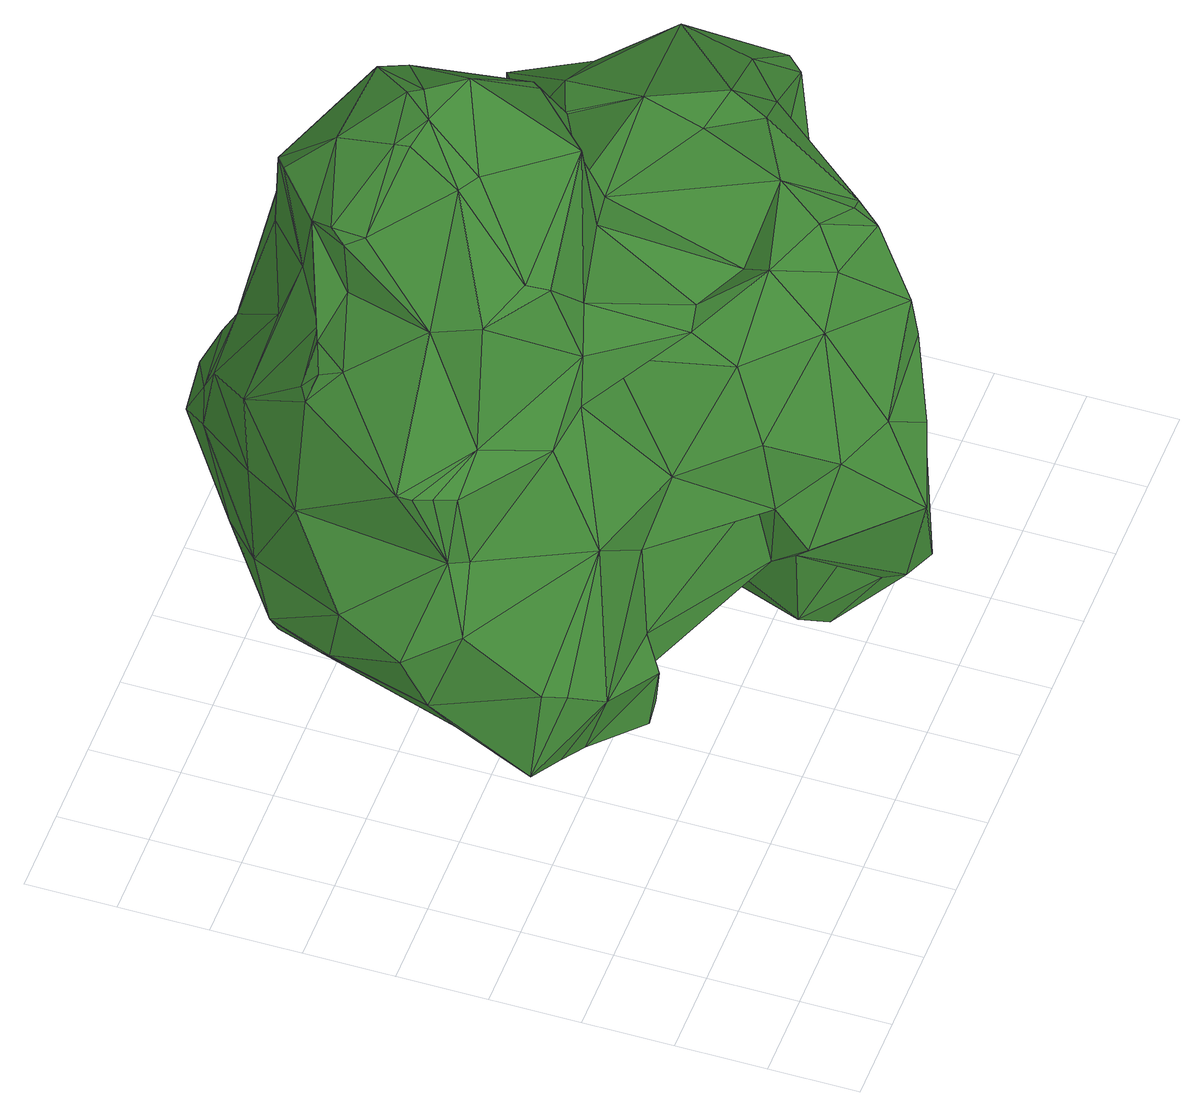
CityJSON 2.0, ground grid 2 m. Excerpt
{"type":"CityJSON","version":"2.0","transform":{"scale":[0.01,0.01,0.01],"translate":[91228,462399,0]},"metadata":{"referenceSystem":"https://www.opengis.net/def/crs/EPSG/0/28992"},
"CityObjects":{
"tree1":{"type":"SolitaryVegetationObject","attributes":{"gtid":30,"crown_width_m":14.24,"crown_median_z":8.71,"trunk_H_m":7.86,"trunk_DBH_m":0.787,"trunk_radius_m":0.393,"trunk_base_height_m":0.85,"original_gtid":"30"},"geometry":[{"type":"Solid","lod":"3","boundaries":[[[[0,1,2]],[[3,4,5]],[[6,7,8]],[[9,5,4]],[[10,11,12]],[[2,13,0]],[[14,15,16]],[[17,18,19]],[[20,21,22]],[[2,23,24]],[[25,26,27]],[[27,28,25]],[[29,30,31]],[[32,33,34]],[[35,36,10]],[[10,36,37]],[[0,38,1]],[[39,40,41]],[[42,43,44]],[[45,46,47]],[[48,49,50]],[[51,45,47]],[[52,18,53]],[[54,14,16]],[[55,16,15]],[[54,16,55]],[[23,56,57]],[[29,58,59]],[[58,60,32]],[[61,44,62]],[[61,62,63]],[[64,65,47]],[[3,66,27]],[[67,68,15]],[[69,42,17]],[[70,71,72]],[[55,73,74]],[[32,59,58]],[[75,76,33]],[[77,33,32]],[[78,79,80]],[[75,33,77]],[[9,4,26]],[[81,82,83]],[[84,85,86]],[[87,88,57]],[[71,19,89]],[[90,91,92]],[[93,91,90]],[[93,90,92]],[[94,95,96]],[[97,98,94]],[[99,100,101]],[[81,31,82]],[[17,42,5]],[[102,103,104]],[[102,104,1]],[[3,27,4]],[[94,105,95]],[[14,54,40]],[[8,106,6]],[[1,104,2]],[[29,59,30]],[[107,30,59]],[[34,33,76]],[[108,109,110]],[[77,64,75]],[[111,112,113]],[[14,114,15]],[[55,15,68]],[[14,40,115]],[[98,63,116]],[[117,114,14]],[[15,118,119]],[[78,119,118]],[[120,121,122]],[[88,123,124]],[[125,126,116]],[[127,128,129]],[[89,72,71]],[[17,19,69]],[[71,69,19]],[[23,2,56]],[[10,12,35]],[[130,131,132]],[[57,132,131]],[[57,56,132]],[[70,133,69]],[[104,56,2]],[[79,78,118]],[[51,134,108]],[[63,62,125]],[[112,135,117]],[[103,56,104]],[[132,56,103]],[[5,42,3]],[[28,136,25]],[[55,123,137]],[[59,138,107]],[[127,87,139]],[[121,140,32]],[[77,32,140]],[[141,126,125]],[[65,140,121]],[[142,143,144]],[[47,134,51]],[[105,94,116]],[[86,145,146]],[[147,134,148]],[[147,108,134]],[[78,149,119]],[[121,32,60]],[[121,60,150]],[[131,139,87]],[[47,65,134]],[[57,131,87]],[[97,94,96]],[[97,96,151]],[[152,48,153]],[[25,154,26]],[[42,69,43]],[[6,155,7]],[[87,156,157]],[[8,158,159]],[[160,123,88]],[[137,123,160]],[[26,144,9]],[[26,4,27]],[[40,161,41]],[[44,66,42]],[[162,109,52]],[[134,65,148]],[[142,163,143]],[[9,164,5]],[[5,164,18]],[[142,26,154]],[[165,166,45]],[[65,64,140]],[[69,133,43]],[[129,43,133]],[[136,166,167]],[[9,144,53]],[[96,76,168]],[[84,169,85]],[[169,170,85]],[[65,121,120]],[[65,120,148]],[[171,128,158]],[[127,158,128]],[[67,172,173]],[[119,172,67]],[[51,165,45]],[[174,7,155]],[[119,149,172]],[[34,59,32]],[[3,42,66]],[[67,173,175]],[[94,98,116]],[[52,89,18]],[[176,177,178]],[[179,180,49]],[[131,130,139]],[[163,162,52]],[[7,171,8]],[[8,171,158]],[[181,92,91]],[[57,124,23]],[[180,179,182]],[[180,182,174]],[[174,171,7]],[[45,166,151]],[[112,117,183]],[[51,108,165]],[[184,185,142]],[[142,144,26]],[[186,165,110]],[[165,108,110]],[[109,162,110]],[[22,6,106]],[[21,187,22]],[[120,122,39]],[[188,189,190]],[[147,148,41]],[[147,41,161]],[[29,113,150]],[[191,101,192]],[[191,177,101]],[[190,193,188]],[[161,194,147]],[[153,195,196]],[[197,198,199]],[[200,198,197]],[[52,53,143]],[[201,192,199]],[[108,194,109]],[[147,194,108]],[[101,197,99]],[[199,198,200]],[[99,197,199]],[[154,25,167]],[[190,202,193]],[[70,157,156]],[[6,22,155]],[[101,177,176]],[[92,170,169]],[[92,181,170]],[[148,39,41]],[[120,39,148]],[[92,169,203]],[[100,192,101]],[[150,204,121]],[[142,154,167]],[[69,71,70]],[[68,67,175]],[[110,205,186]],[[110,162,205]],[[171,174,206]],[[207,31,30]],[[207,30,196]],[[168,75,46]],[[168,46,151]],[[137,208,55]],[[23,209,24]],[[173,24,209]],[[29,210,211]],[[182,179,125]],[[12,212,21]],[[35,12,21]],[[5,18,17]],[[19,18,89]],[[99,199,100]],[[152,107,138]],[[139,130,213]],[[18,164,53]],[[53,164,9]],[[35,37,36]],[[47,46,64]],[[22,202,20]],[[117,14,115]],[[117,115,183]],[[55,74,54]],[[188,214,132]],[[193,214,188]],[[173,209,175]],[[176,83,82]],[[55,68,123]],[[45,151,46]],[[78,135,149]],[[80,135,78]],[[111,113,29]],[[180,50,49]],[[200,215,216]],[[11,216,215]],[[88,124,57]],[[72,89,217]],[[144,143,53]],[[98,218,63]],[[64,46,75]],[[151,96,168]],[[86,146,84]],[[61,218,44]],[[63,218,61]],[[22,106,219]],[[10,220,201]],[[101,196,195]],[[101,195,197]],[[215,195,153]],[[80,117,135]],[[77,140,64]],[[163,52,143]],[[159,158,127]],[[76,75,168]],[[167,25,136]],[[178,85,170]],[[12,11,48]],[[67,15,119]],[[81,210,31]],[[11,215,153]],[[35,20,37]],[[174,212,180]],[[146,221,203]],[[196,107,153]],[[12,50,212]],[[180,212,50]],[[100,199,192]],[[137,72,208]],[[184,186,185]],[[205,185,186]],[[97,151,136]],[[222,145,86]],[[222,86,191]],[[141,105,126]],[[114,117,79]],[[80,79,117]],[[176,178,83]],[[170,83,178]],[[191,178,177]],[[86,178,191]],[[98,223,66]],[[98,28,223]],[[116,63,125]],[[185,205,162]],[[153,107,152]],[[76,224,34]],[[121,204,122]],[[183,122,204]],[[138,224,96]],[[138,59,224]],[[203,93,92]],[[208,73,55]],[[225,73,208]],[[152,226,48]],[[43,227,44]],[[228,229,202]],[[83,230,81]],[[112,183,113]],[[183,204,113]],[[150,113,204]],[[161,74,194]],[[103,189,132]],[[189,188,132]],[[125,62,182]],[[225,194,73]],[[74,73,194]],[[231,194,225]],[[29,31,210]],[[109,194,232]],[[70,156,133]],[[160,88,157]],[[181,172,233]],[[181,233,83]],[[84,203,169]],[[232,194,231]],[[132,214,130]],[[159,130,214]],[[222,191,234]],[[15,114,118]],[[181,91,173]],[[230,83,233]],[[135,233,172]],[[222,228,190]],[[211,210,235]],[[236,235,210]],[[167,165,184]],[[167,184,142]],[[82,31,207]],[[184,165,186]],[[38,237,238]],[[192,201,191]],[[167,166,165]],[[84,146,203]],[[136,151,166]],[[206,227,129]],[[43,129,227]],[[79,118,114]],[[95,138,96]],[[95,105,138]],[[111,230,112]],[[40,54,74]],[[40,74,161]],[[215,200,195]],[[200,197,195]],[[160,157,137]],[[182,206,174]],[[20,35,21]],[[86,85,178]],[[133,156,239]],[[87,239,156]],[[155,22,187]],[[21,212,187]],[[155,187,174]],[[212,174,187]],[[153,48,11]],[[170,181,83]],[[172,181,173]],[[228,234,229]],[[234,228,222]],[[230,210,81]],[[68,175,209]],[[123,68,209]],[[135,112,233]],[[72,137,157]],[[37,220,10]],[[173,91,24]],[[10,216,11]],[[201,216,10]],[[199,216,201]],[[199,200,216]],[[70,72,157]],[[29,60,58]],[[150,60,29]],[[234,220,37]],[[106,214,193]],[[1,238,102]],[[201,220,234]],[[201,234,191]],[[27,223,28]],[[37,202,234]],[[234,202,229]],[[20,202,37]],[[149,135,172]],[[237,190,238]],[[123,209,124]],[[124,209,23]],[[48,50,12]],[[183,115,122]],[[39,115,40]],[[39,122,115]],[[171,206,128]],[[206,129,128]],[[116,126,105]],[[87,157,88]],[[106,202,219]],[[106,193,202]],[[237,222,190]],[[190,228,202]],[[142,185,163]],[[185,162,163]],[[105,141,138]],[[49,141,179]],[[141,125,179]],[[240,62,44]],[[182,62,206]],[[240,206,62]],[[141,49,226]],[[141,226,138]],[[138,226,152]],[[66,44,218]],[[66,218,98]],[[102,189,103]],[[82,207,176]],[[241,176,207]],[[242,101,176]],[[241,207,196]],[[236,210,230]],[[145,38,146]],[[111,236,230]],[[236,211,235]],[[111,211,236]],[[230,233,112]],[[29,211,111]],[[225,217,231]],[[1,38,238]],[[109,217,52]],[[109,232,217]],[[232,231,217]],[[34,224,59]],[[96,224,76]],[[129,133,239]],[[129,239,127]],[[127,239,87]],[[49,48,226]],[[52,217,89]],[[72,217,208]],[[208,217,225]],[[13,93,203]],[[159,127,213]],[[159,213,130]],[[127,139,213]],[[97,136,243]],[[28,243,136]],[[97,243,98]],[[28,98,243]],[[240,227,206]],[[44,227,240]],[[219,202,22]],[[24,91,2]],[[93,13,91]],[[2,91,13]],[[222,237,145]],[[242,176,241]],[[242,241,101]],[[196,101,241]],[[145,237,38]],[[107,196,30]],[[27,66,223]],[[238,189,102]],[[238,190,189]],[[159,214,8]],[[106,8,214]],[[38,221,146]],[[0,221,38]],[[13,203,221]],[[13,221,0]],[[244,245,246]],[[244,246,247]],[[247,246,248]],[[247,248,249]],[[246,245,250]],[[246,250,248]],[[248,250,251]],[[248,251,249]],[[250,245,252]],[[250,252,251]],[[251,252,253]],[[251,253,249]],[[252,245,254]],[[252,254,253]],[[253,254,255]],[[253,255,249]],[[254,245,256]],[[254,256,255]],[[255,256,257]],[[255,257,249]],[[256,245,258]],[[256,258,257]],[[257,258,259]],[[257,259,249]],[[258,245,260]],[[258,260,259]],[[259,260,261]],[[259,261,249]],[[260,245,262]],[[260,262,261]],[[261,262,263]],[[261,263,249]],[[262,245,264]],[[262,264,263]],[[263,264,265]],[[263,265,249]],[[264,245,266]],[[264,266,265]],[[265,266,267]],[[265,267,249]],[[266,245,268]],[[266,268,267]],[[267,268,269]],[[267,269,249]],[[268,245,270]],[[268,270,269]],[[269,270,271]],[[269,271,249]],[[270,245,272]],[[270,272,271]],[[271,272,273]],[[271,273,249]],[[272,245,274]],[[272,274,273]],[[273,274,275]],[[273,275,249]],[[274,245,276]],[[274,276,275]],[[275,276,277]],[[275,277,249]],[[276,245,278]],[[276,278,277]],[[277,278,279]],[[277,279,249]],[[278,245,280]],[[278,280,279]],[[279,280,281]],[[279,281,249]],[[280,245,282]],[[280,282,281]],[[281,282,283]],[[281,283,249]],[[282,245,284]],[[282,284,283]],[[283,284,285]],[[283,285,249]],[[284,245,286]],[[284,286,285]],[[285,286,287]],[[285,287,249]],[[286,245,288]],[[286,288,287]],[[287,288,289]],[[287,289,249]],[[288,245,290]],[[288,290,289]],[[289,290,291]],[[289,291,249]],[[290,245,292]],[[290,292,291]],[[291,292,293]],[[291,293,249]],[[292,245,244]],[[292,244,293]],[[293,244,247]],[[293,247,249]]]]}]}
},
"vertices":[
[962,45,437],[1010,76,757],[839,15,705],[620,1022,1812],[611,1054,1803],[561,991,1794],[1478,504,1189],[1384,576,1297],[1276,486,1309],[511,1048,1750],[1642,756,618],[1548,1021,696],[1597,847,876],[886,74,442],[59,599,486],[179,475,631],[109,536,691],[535,873,1690],[495,904,1679],[425,736,1526],[1387,497,909],[1431,688,1023],[1409,459,1009],[722,158,901],[641,200,713],[536,1306,1599],[521,1175,1717],[696,1148,1762],[671,1203,1604],[738,1117,576],[1030,984,555],[921,897,536],[626,1329,535],[774,1499,664],[864,1372,626],[1633,719,840],[1622,642,737],[1522,596,737],[1031,149,503],[120,1075,634],[59,820,621],[82,1040,671],[683,943,1809],[868,856,1626],[888,877,1618],[461,1418,998],[538,1466,866],[467,1444,833],[1444,989,881],[1336,1034,1080],[1489,904,949],[235,1267,988],[297,898,1459],[382,1065,1596],[81,582,706],[275,524,964],[841,98,929],[809,224,1178],[736,1186,566],[887,1243,595],[573,1156,579],[797,962,1377],[1087,878,1333],[879,1019,1313],[622,1534,695],[403,1366,641],[738,1094,1743],[403,467,611],[430,487,826],[701,710,1657],[543,651,1386],[450,690,1502],[458,624,1322],[151,760,974],[70,749,832],[708,1534,748],[863,1464,780],[664,1532,656],[349,443,409],[221,539,437],[303,620,497],[797,583,614],[983,726,496],[804,531,470],[916,370,393],[889,401,363],[1098,524,359],[821,347,1310],[668,364,1171],[316,790,1485],[897,226,406],[715,253,606],[828,287,294],[871,121,432],[854,1369,1263],[916,1302,1072],[888,1300,1057],[752,1380,1275],[888,1161,1481],[1422,978,259],[1397,934,280],[1274,955,296],[1035,98,807],[1029,98,1000],[937,48,849],[952,1264,1078],[1265,482,1108],[1079,1073,688],[132,1131,1018],[94,900,1176],[204,1134,1266],[541,946,615],[422,761,516],[477,942,477],[157,568,449],[134,785,496],[877,1194,1249],[210,803,430],[218,535,439],[348,421,566],[149,1172,638],[354,1249,439],[261,969,495],[522,453,962],[639,299,990],[1126,965,1250],[931,1188,1128],[1013,388,1371],[1104,586,1366],[862,715,1360],[1035,186,1284],[894,224,1273],[1014,108,1112],[755,696,1390],[210,1246,759],[360,663,511],[636,1347,1300],[426,616,1208],[1042,1173,899],[963,288,1327],[436,1361,616],[1074,1003,1086],[410,1191,1577],[368,1107,1573],[384,1140,1600],[1050,299,474],[1022,289,452],[68,1015,813],[142,1189,669],[387,442,438],[462,1003,412],[624,1425,1010],[1203,1121,791],[1343,1133,589],[494,1280,1618],[1511,541,1194],[744,478,1240],[685,468,1220],[1156,468,1386],[1080,244,1295],[602,607,1180],[19,867,770],[238,1064,1342],[356,1095,1452],[514,1014,1752],[293,1297,1129],[523,1300,1152],[479,1234,1358],[752,1501,808],[847,329,302],[844,427,339],[1179,551,1417],[398,479,494],[677,293,613],[1417,742,1311],[656,322,812],[1045,691,287],[1099,677,236],[1047,595,246],[1265,1065,1209],[1378,914,1183],[729,464,557],[1159,902,1346],[209,844,437],[337,1152,1353],[293,1139,1354],[232,1152,1277],[1505,576,1176],[1070,225,950],[1072,149,945],[1164,261,830],[1238,610,371],[1398,787,390],[1037,372,1048],[130,802,976],[1360,1028,374],[1153,1042,447],[1451,1023,262],[1474,1033,269],[1451,985,267],[1474,1036,273],[1398,789,396],[1310,511,878],[872,234,261],[337,1012,438],[237,1117,1318],[1117,719,1402],[982,889,519],[319,640,1175],[644,274,806],[893,875,706],[656,1067,710],[1423,770,1087],[1048,242,1305],[1060,279,1204],[1386,1080,564],[1435,994,563],[230,772,1221],[873,1120,1481],[1327,518,910],[1480,706,688],[906,201,362],[1121,376,594],[703,1177,1604],[796,1281,818],[144,785,1153],[1221,1005,910],[876,771,1373],[1141,407,757],[1185,619,713],[661,694,667],[117,828,1167],[97,868,1172],[596,630,672],[1224,617,606],[846,959,824],[639,858,897],[1041,273,625],[1070,155,759],[850,412,1264],[1085,873,1330],[1080,933,525],[1221,823,492],[708,1161,1417],[829,802,85],[790,802,85],[828,812,85],[837,800,870],[836,810,870],[798,800,871],[824,822,85],[832,820,871],[818,830,85],[825,828,871],[810,836,85],[817,834,871],[800,840,85],[808,838,871],[790,841,85],[798,840,871],[780,840,85],[788,838,871],[770,836,85],[778,834,871],[762,830,85],[770,828,871],[756,822,85],[764,820,871],[752,812,85],[760,810,871],[751,802,85],[758,800,871],[752,792,85],[760,790,871],[756,782,85],[763,781,871],[762,774,85],[770,772,871],[770,768,85],[778,766,871],[780,764,85],[787,762,871],[790,763,85],[797,761,871],[800,764,85],[808,762,871],[810,768,85],[817,766,871],[818,774,85],[825,772,870],[824,782,85],[832,780,870],[828,792,85],[835,790,870]
]}
